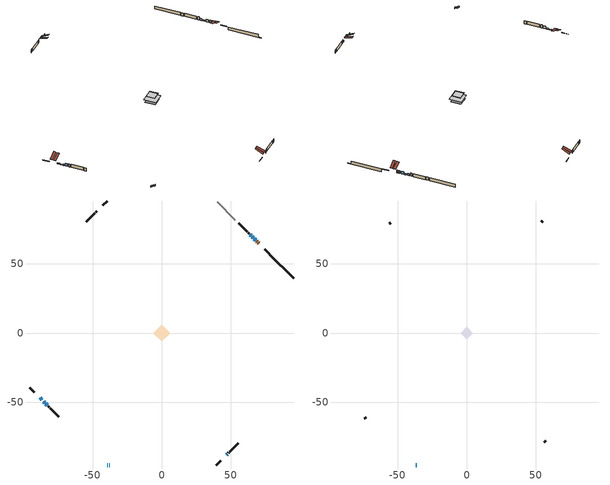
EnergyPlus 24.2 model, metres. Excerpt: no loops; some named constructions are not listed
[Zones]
conditioned space
 floor othersidecoefficients (Floor1 construction): -3.22,0 0,3.22 3.22,0 0,-3.22 z1.08
 floor adiabatic (AdiabaticFloorConstruction): -6.15,0 0,6.15 6.15,0 0,-6.15 z1.08
 floor foundation (Slab1 construction): -5.24,0 0,5.24 5.24,0 0,-5.24 z-1.28
 wall outside (RimJoist1 construction): 39.58,-95.56 42.81,-92.34 / -95.56,-39.58 -92.34,-42.81 / -39.58,95.56 -42.81,92.34 / 77.69,57.46 74.46,60.69 z1.08:1.38
 wall outside (AdiabaticWallConstruction 1): 70.27,64.88 69.89,65.26 / 69.23,65.92 68.72,66.43 z1.08:3.11
 wall outside (AdiabaticWallConstruction): -39.59,-95.56 -38.92,-95.56 / -37.99,-95.56 -37.73,-95.56 z1.08:2.3; -88.14,-47.01 -86.85,-48.3 / -85.32,-49.83 -84.67,-50.47 z1.08:2; -86.19,-48.96 -85.98,-49.17 z1.08:1.42; 68.06,67.08 66.86,68.29 / -84.02,-51.13 -82.81,-52.34 z1.08:3.15; 66.2,68.95 65.38,69.77 z1.08:2.12; 47.01,-88.14 47.33,-87.82 z1.08:2.39; 64.72,70.42 63.9,71.24 z1.08:2.57
 wall outside (Wall1 construction): 47.99,-87.16 48.67,-86.48 / -82.15,-52.99 -81.47,-53.68 / -47.01,88.14 -47.69,87.46 / 63.25,71.9 62.57,72.58 z1.08:3.52
 wall outside (Wall2 construction): 49.33,-85.82 55.47,-79.67 / -80.82,-54.33 -74.67,-60.48 / -48.35,86.8 -54.49,80.65 / 61.91,73.24 55.76,79.39 z1.08:3.52
 wall foundation (FoundationWall1 construction): 78.35,56.8,-1.28 78.35,56.8,1.08 93.84,41.31,1.08 93.84,41.31,-0.96 95.56,39.58,-0.96 95.56,39.58,-1.28
 wall adiabatic (Wall5 construction): 53.38,81.77 40.24,94.91 z1.08:3.52
 window (WindowConstruction 5): -39.58,-95.56 -38.92,-95.56 z1.08:2.3
 window (WindowConstruction 8): -88.14,-47.01 -86.85,-48.3 z1.08:1.99
 window (WindowConstruction 9): -86.19,-48.96 -85.98,-49.17 z1.08:1.42
 window (WindowConstruction 6): -37.99,-95.56 -37.73,-95.56 z1.08:2.3
 window (WindowConstruction): 68.06,67.09 66.86,68.29 z1.08:3.15
 window (WindowConstruction 1): 66.2,68.95 65.38,69.77 z1.08:2.12
 window (WindowConstruction 2): 47.01,-88.14 47.33,-87.82 z1.08:2.39
 window (WindowConstruction 3): -85.32,-49.83 -84.68,-50.47 z1.08:1.99
 window (WindowConstruction 4): -84.02,-51.13 -82.81,-52.34 z1.08:3.15
 window (WindowConstruction 7): 64.72,70.43 63.9,71.24 z1.08:2.57
 door (Door): 70.26,64.88 69.89,65.26 z1.08:3.11
 door (Door 1): 69.23,65.92 68.72,66.43 z1.08:3.11
 ceiling adiabatic (AdiabaticFloorConstruction): 0,-6.15 6.15,0 0,6.15 -6.15,0 z1.08
attic - vented
 floor to conditioned space (Floor2 construction Reversed): -4.15,0 0,4.15 4.15,0 0,-4.15 z3.52
 floor to conditioned space (Floor3 construction Reversed): -4.42,0 0,4.42 4.42,0 0,-4.42 z3.52
 wall outside (AdiabaticWallConstruction): -36.81,-95.56 -36.27,-95.56 z1.08:2.3
 wall outside (Wall3 construction): 56.13,-79.02 57.2,-77.95 / -74.01,-61.14 -72.94,-62.21 / -55.15,80 -56.22,78.93 / 55.1,80.04 54.04,81.11 z1.08:3.52
 window (WindowConstruction 10): -36.8,-95.56 -36.27,-95.56 z1.08:2.3
 roof outside (Roof1 construction): 44.57,-90.58,3.52 40.64,-86.66,6.29 39.54,-87.75,6.29 43.47,-91.68,3.52; -90.58,-44.57,3.52 -86.66,-40.64,6.29 -87.75,-39.54,6.29 -91.68,-43.47,3.52; -44.57,90.58,3.52 -40.64,86.66,6.29 -39.54,87.75,6.29 -43.47,91.68,3.52; 72.71,62.44,3.52 68.78,58.52,6.29 69.88,57.42,6.29 73.8,61.35,3.52
 roof outside (Roof2 construction): 46.35,-88.8,3.52 42.07,-84.52,5.54 40.95,-85.65,5.54 45.22,-89.92,3.52; -88.8,-46.35,3.52 -84.52,-42.07,5.54 -85.65,-40.95,5.54 -89.92,-45.22,3.52; -46.35,88.8,3.52 -42.07,84.52,5.54 -40.95,85.65,5.54 -45.22,89.92,3.52; 70.92,64.23,3.52 66.64,59.95,5.54 67.77,58.82,5.54 72.05,63.1,3.52
[Material] Roughness=Rough; Thermal Absorptance=0.9
Name | Thickness {m} | Conductivity {W/m-K} | Density {kg/m3} | Specific Heat {J/kg-K} | Solar Absorptance | Visible Absorptance
ceiling loosefill ins | 0.254 | 0.0480833 | 16.02 | 1046.75 | 0.7 | 0.7
ceiling stud and cavity | 0.1397 | 0.200853 | 65.682 | 1177.47 | 0.7 | 0.7
ceiling stud and cavity 1 | 0.1397 | 0.392753 | 65.682 | 1177.47 | 0.7 | 0.7
gypsum board | 0.0127 | 0.160291 | 801 | 837.4 | 0.6 | 0.6
[Construction]
Floor2 construction: ceiling loosefill ins, ceiling stud and cavity, gypsum board
Floor3 construction: ceiling loosefill ins, ceiling stud and cavity 1, gypsum board
[Schedule:Day:Interval]
interior lighting schedule day: No, 01:00, 0.108182, 04:00, 0.0901515, 05:00, 0.0991667, 06:00, 0.162273, 07:00, 0.270455, 08:00, 0.342576, 10:00, 0.369621, 11:00, 0.351591, 12:00, 0.333561, 13:00, 0.324545, 14:00, 0.31553, 15:00, 0.333561, 16:00, 0.369621, 17:00, 0.450758, 18:00, 0.585985, 19:00, 0.775303, 20:00, 0.955606, 21:00, 0.991667, 22:00, 0.712197, 23:00, 0.360606, 24:00, 0.162273
interior lighting schedule day 1: No, 01:00, 0.100909, 04:00, 0.0840909, 05:00, 0.0925, 06:00, 0.151364, 07:00, 0.252273, 08:00, 0.319545, 10:00, 0.344773, 11:00, 0.327955, 12:00, 0.311136, 13:00, 0.302727, 14:00, 0.294318, 15:00, 0.311136, 16:00, 0.344773, 17:00, 0.420455, 18:00, 0.546591, 19:00, 0.723182, 20:00, 0.891364, 21:00, 0.925, 22:00, 0.664318, 23:00, 0.336364, 24:00, 0.151364
interior lighting schedule day 2: No, 01:00, 0.0927273, 04:00, 0.0772727, 05:00, 0.085, 06:00, 0.139091, 07:00, 0.231818, 08:00, 0.293636, 10:00, 0.316818, 11:00, 0.301364, 12:00, 0.285909, 13:00, 0.278182, 14:00, 0.270455, 15:00, 0.285909, 16:00, 0.316818, 17:00, 0.386364, 18:00, 0.502273, 19:00, 0.664545, 20:00, 0.819091, 21:00, 0.85, 22:00, 0.610455, 23:00, 0.309091, 24:00, 0.139091
interior lighting schedule day 3: No, 01:00, 0.0845455, 04:00, 0.0704545, 05:00, 0.0775, 06:00, 0.126818, 07:00, 0.211364, 08:00, 0.267727, 10:00, 0.288864, 11:00, 0.274773, 12:00, 0.260682, 13:00, 0.253636, 14:00, 0.246591, 15:00, 0.260682, 16:00, 0.288864, 17:00, 0.352273, 18:00, 0.457955, 19:00, 0.605909, 20:00, 0.746818, 21:00, 0.775, 22:00, 0.556591, 23:00, 0.281818, 24:00, 0.126818
interior lighting schedule day 4: No, 01:00, 0.0763636, 04:00, 0.0636364, 05:00, 0.07, 06:00, 0.114545, 07:00, 0.190909, 08:00, 0.241818, 10:00, 0.260909, 11:00, 0.248182, 12:00, 0.235455, 13:00, 0.229091, 14:00, 0.222727, 15:00, 0.235455, 16:00, 0.260909, 17:00, 0.318182, 18:00, 0.413636, 19:00, 0.547273, 20:00, 0.674545, 21:00, 0.7, 22:00, 0.502727, 23:00, 0.254545, 24:00, 0.114545
interior lighting schedule day 5: No, 01:00, 0.0727273, 04:00, 0.0606061, 05:00, 0.0666667, 06:00, 0.109091, 07:00, 0.181818, 08:00, 0.230303, 10:00, 0.248485, 11:00, 0.236364, 12:00, 0.224242, 13:00, 0.218182, 14:00, 0.212121, 15:00, 0.224242, 16:00, 0.248485, 17:00, 0.30303, 18:00, 0.393939, 19:00, 0.521212, 20:00, 0.642424, 21:00, 0.666667, 22:00, 0.478788, 23:00, 0.242424, 24:00, 0.109091
interior lighting schedule day 6: No, 01:00, 0.0745455, 04:00, 0.0621212, 05:00, 0.0683333, 06:00, 0.111818, 07:00, 0.186364, 08:00, 0.236061, 10:00, 0.254697, 11:00, 0.242273, 12:00, 0.229848, 13:00, 0.223636, 14:00, 0.217424, 15:00, 0.229848, 16:00, 0.254697, 17:00, 0.310606, 18:00, 0.403788, 19:00, 0.534242, 20:00, 0.658485, 21:00, 0.683333, 22:00, 0.490758, 23:00, 0.248485, 24:00, 0.111818
interior lighting schedule day 7: No, 01:00, 0.08, 04:00, 0.0666667, 05:00, 0.0733333, 06:00, 0.12, 07:00, 0.2, 08:00, 0.253333, 10:00, 0.273333, 11:00, 0.26, 12:00, 0.246667, 13:00, 0.24, 14:00, 0.233333, 15:00, 0.246667, 16:00, 0.273333, 17:00, 0.333333, 18:00, 0.433333, 19:00, 0.573333, 20:00, 0.706667, 21:00, 0.733333, 22:00, 0.526667, 23:00, 0.266667, 24:00, 0.12
interior lighting schedule day 8: No, 01:00, 0.0890909, 04:00, 0.0742424, 05:00, 0.0816667, 06:00, 0.133636, 07:00, 0.222727, 08:00, 0.282121, 10:00, 0.304394, 11:00, 0.289545, 12:00, 0.274697, 13:00, 0.267273, 14:00, 0.259848, 15:00, 0.274697, 16:00, 0.304394, 17:00, 0.371212, 18:00, 0.482576, 19:00, 0.638485, 20:00, 0.78697, 21:00, 0.816667, 22:00, 0.586515, 23:00, 0.29697, 24:00, 0.133636
interior lighting schedule day 9: No, 01:00, 0.0972727, 04:00, 0.0810606, 05:00, 0.0891667, 06:00, 0.145909, 07:00, 0.243182, 08:00, 0.30803, 10:00, 0.332348, 11:00, 0.316136, 12:00, 0.299924, 13:00, 0.291818, 14:00, 0.283712, 15:00, 0.299924, 16:00, 0.332348, 17:00, 0.405303, 18:00, 0.526894, 19:00, 0.697121, 20:00, 0.859242, 21:00, 0.891667, 22:00, 0.640379, 23:00, 0.324242, 24:00, 0.145909
interior lighting schedule day 10: No, 01:00, 0.105455, 04:00, 0.0878788, 05:00, 0.0966667, 06:00, 0.158182, 07:00, 0.263636, 08:00, 0.333939, 10:00, 0.360303, 11:00, 0.342727, 12:00, 0.325152, 13:00, 0.316364, 14:00, 0.307576, 15:00, 0.325152, 16:00, 0.360303, 17:00, 0.439394, 18:00, 0.571212, 19:00, 0.755758, 20:00, 0.931515, 21:00, 0.966667, 22:00, 0.694242, 23:00, 0.351515, 24:00, 0.158182
interior lighting schedule day 11: No, 01:00, 0.109091, 04:00, 0.0909091, 05:00, 0.1, 06:00, 0.163636, 07:00, 0.272727, 08:00, 0.345455, 10:00, 0.372727, 11:00, 0.354545, 12:00, 0.336364, 13:00, 0.327273, 14:00, 0.318182, 15:00, 0.336364, 16:00, 0.372727, 17:00, 0.454545, 18:00, 0.590909, 19:00, 0.781818, 20:00, 0.963636, 21:00, 1, 22:00, 0.718182, 23:00, 0.363636, 24:00, 0.163636
interior lighting schedule default day; occupants schedule default day; clothes dryer schedule default day; cooking range schedule default day; mech vent bath fan 0 schedule default day; mech vent bath fan 1 schedule default day; mech vent range fan 0 schedule default day; misc plug loads schedule default day; general water use schedule default day; heating setpoint default day; cooling setpoint default day; clothes dryer exhaust 0 schedule default day; cooling season schedule day; cooling season schedule day 2; cooling season schedule default day; exterior lighting schedule default day; natural vent schedule default day: No, 24:00, 0
occupants schedule day: No, 05:00, 0.426829, 06:00, 0.719512, 07:00, 1, 08:00, 0.670732, 09:00, 0.329268, 14:00, 0.170732, 15:00, 0.231707, 16:00, 0.329268, 17:00, 0.5, 18:00, 0.670732, 19:00, 0.829268, 21:00, 1, 22:00, 0.853659, 23:00, 0.646341, 24:00, 0.426829
clothes dryer schedule day; clothes dryer exhaust 0 schedule day: No, 01:00, 0.123457, 02:00, 0.0740741, 03:00, 0.0493827, 04:00, 0.0246914, 05:00, 0.0493827, 06:00, 0.0740741, 07:00, 0.197531, 08:00, 0.395062, 09:00, 0.592593, 10:00, 0.839506, 11:00, 0.962963, 12:00, 1, 13:00, 0.91358, 14:00, 0.82716, 15:00, 0.716049, 16:00, 0.753086, 17:00, 0.679012, 18:00, 0.666667, 20:00, 0.62963, 21:00, 0.641975, 22:00, 0.666667, 23:00, 0.54321, 24:00, 0.296296
cooking range schedule day: No, 05:00, 0.0597015, 06:00, 0.11194, 07:00, 0.171642, 08:00, 0.291045, 11:00, 0.343284, 12:00, 0.402985, 13:00, 0.462687, 14:00, 0.343284, 15:00, 0.291045, 16:00, 0.402985, 17:00, 0.567164, 18:00, 1, 19:00, 0.850746, 20:00, 0.432836, 21:00, 0.291045, 22:00, 0.231343, 23:00, 0.171642, 24:00, 0.11194
mech vent bath fan 0 schedule day; mech vent bath fan 1 schedule day: No, 07:00, 0, 08:00, 1, 09:00, 0.2, 24:00, 0
mech vent range fan 0 schedule day: No, 18:00, 0, 19:00, 1, 20:00, 0.2, 24:00, 0
misc plug loads schedule day: No, 06:00, 0.705882, 07:00, 0.745098, 08:00, 0.803922, 15:00, 0.823529, 16:00, 0.862745, 17:00, 0.921569, 18:00, 0.980392, 19:00, 1, 20:00, 0.980392, 21:00, 0.941176, 22:00, 0.862745, 23:00, 0.784314, 24:00, 0.72549
general water use schedule day: No, 01:00, 0.315068, 03:00, 0.287671, 04:00, 0.342466, 05:00, 0.369863, 06:00, 0.520548, 07:00, 0.60274, 08:00, 0.534247, 10:00, 0.506849, 11:00, 0.465753, 14:00, 0.479452, 15:00, 0.534247, 16:00, 0.589041, 17:00, 0.69863, 18:00, 0.876712, 19:00, 0.890411, 20:00, 0.986301, 21:00, 1, 22:00, 0.863014, 23:00, 0.616438, 24:00, 0.465753
heating setpoint day: No, 07:00, 18, 23:00, 21, 24:00, 18
cooling setpoint day: No, 24:00, 25
cooling season schedule day 1: No, 24:00, 1
exterior lighting schedule day: No, 01:00, 0.566667, 03:00, 0.524167, 05:00, 0.495833, 06:00, 0.5525, 07:00, 0.623333, 08:00, 0.580833, 09:00, 0.439167, 10:00, 0.354167, 12:00, 0.34, 13:00, 0.354167, 14:00, 0.396667, 15:00, 0.425, 16:00, 0.495833, 17:00, 0.623333, 18:00, 0.793333, 19:00, 0.906667, 20:00, 0.963333, 21:00, 0.991667, 22:00, 0.920833, 23:00, 0.793333, 24:00, 0.665833
exterior lighting schedule day 1: No, 01:00, 0.528571, 03:00, 0.488929, 05:00, 0.4625, 06:00, 0.515357, 07:00, 0.581429, 08:00, 0.541786, 09:00, 0.409643, 10:00, 0.330357, 12:00, 0.317143, 13:00, 0.330357, 14:00, 0.37, 15:00, 0.396429, 16:00, 0.4625, 17:00, 0.581429, 18:00, 0.74, 19:00, 0.845714, 20:00, 0.898571, 21:00, 0.925, 22:00, 0.858929, 23:00, 0.74, 24:00, 0.621071
exterior lighting schedule day 10: No, 01:00, 0.552381, 03:00, 0.510952, 05:00, 0.483333, 06:00, 0.538571, 07:00, 0.607619, 08:00, 0.56619, 09:00, 0.428095, 10:00, 0.345238, 12:00, 0.331429, 13:00, 0.345238, 14:00, 0.386667, 15:00, 0.414286, 16:00, 0.483333, 17:00, 0.607619, 18:00, 0.773333, 19:00, 0.88381, 20:00, 0.939048, 21:00, 0.966667, 22:00, 0.897619, 23:00, 0.773333, 24:00, 0.649048
exterior lighting schedule day 11: No, 01:00, 0.571429, 03:00, 0.528571, 05:00, 0.5, 06:00, 0.557143, 07:00, 0.628571, 08:00, 0.585714, 09:00, 0.442857, 10:00, 0.357143, 12:00, 0.342857, 13:00, 0.357143, 14:00, 0.4, 15:00, 0.428571, 16:00, 0.5, 17:00, 0.628571, 18:00, 0.8, 19:00, 0.914286, 20:00, 0.971429, 21:00, 1, 22:00, 0.928571, 23:00, 0.8, 24:00, 0.671429
exterior lighting schedule day 2: No, 01:00, 0.485714, 03:00, 0.449286, 05:00, 0.425, 06:00, 0.473571, 07:00, 0.534286, 08:00, 0.497857, 09:00, 0.376429, 10:00, 0.303571, 12:00, 0.291429, 13:00, 0.303571, 14:00, 0.34, 15:00, 0.364286, 16:00, 0.425, 17:00, 0.534286, 18:00, 0.68, 19:00, 0.777143, 20:00, 0.825714, 21:00, 0.85, 22:00, 0.789286, 23:00, 0.68, 24:00, 0.570714
exterior lighting schedule day 3: No, 01:00, 0.442857, 03:00, 0.409643, 05:00, 0.3875, 06:00, 0.431786, 07:00, 0.487143, 08:00, 0.453929, 09:00, 0.343214, 10:00, 0.276786, 12:00, 0.265714, 13:00, 0.276786, 14:00, 0.31, 15:00, 0.332143, 16:00, 0.3875, 17:00, 0.487143, 18:00, 0.62, 19:00, 0.708571, 20:00, 0.752857, 21:00, 0.775, 22:00, 0.719643, 23:00, 0.62, 24:00, 0.520357
exterior lighting schedule day 4: No, 01:00, 0.4, 03:00, 0.37, 05:00, 0.35, 06:00, 0.39, 07:00, 0.44, 08:00, 0.41, 09:00, 0.31, 10:00, 0.25, 12:00, 0.24, 13:00, 0.25, 14:00, 0.28, 15:00, 0.3, 16:00, 0.35, 17:00, 0.44, 18:00, 0.56, 19:00, 0.64, 20:00, 0.68, 21:00, 0.7, 22:00, 0.65, 23:00, 0.56, 24:00, 0.47
exterior lighting schedule day 5: No, 01:00, 0.380952, 03:00, 0.352381, 05:00, 0.333333, 06:00, 0.371429, 07:00, 0.419048, 08:00, 0.390476, 09:00, 0.295238, 10:00, 0.238095, 12:00, 0.228571, 13:00, 0.238095, 14:00, 0.266667, 15:00, 0.285714, 16:00, 0.333333, 17:00, 0.419048, 18:00, 0.533333, 19:00, 0.609524, 20:00, 0.647619, 21:00, 0.666667, 22:00, 0.619048, 23:00, 0.533333, 24:00, 0.447619
exterior lighting schedule day 6: No, 01:00, 0.390476, 03:00, 0.36119, 05:00, 0.341667, 06:00, 0.380714, 07:00, 0.429524, 08:00, 0.400238, 09:00, 0.302619, 10:00, 0.244048, 12:00, 0.234286, 13:00, 0.244048, 14:00, 0.273333, 15:00, 0.292857, 16:00, 0.341667, 17:00, 0.429524, 18:00, 0.546667, 19:00, 0.624762, 20:00, 0.66381, 21:00, 0.683333, 22:00, 0.634524, 23:00, 0.546667, 24:00, 0.45881
exterior lighting schedule day 7: No, 01:00, 0.419048, 03:00, 0.387619, 05:00, 0.366667, 06:00, 0.408571, 07:00, 0.460952, 08:00, 0.429524, 09:00, 0.324762, 10:00, 0.261905, 12:00, 0.251429, 13:00, 0.261905, 14:00, 0.293333, 15:00, 0.314286, 16:00, 0.366667, 17:00, 0.460952, 18:00, 0.586667, 19:00, 0.670476, 20:00, 0.712381, 21:00, 0.733333, 22:00, 0.680952, 23:00, 0.586667, 24:00, 0.492381
exterior lighting schedule day 8: No, 01:00, 0.466667, 03:00, 0.431667, 05:00, 0.408333, 06:00, 0.455, 07:00, 0.513333, 08:00, 0.478333, 09:00, 0.361667, 10:00, 0.291667, 12:00, 0.28, 13:00, 0.291667, 14:00, 0.326667, 15:00, 0.35, 16:00, 0.408333, 17:00, 0.513333, 18:00, 0.653333, 19:00, 0.746667, 20:00, 0.793333, 21:00, 0.816667, 22:00, 0.758333, 23:00, 0.653333, 24:00, 0.548333
exterior lighting schedule day 9: No, 01:00, 0.509524, 03:00, 0.47131, 05:00, 0.445833, 06:00, 0.496786, 07:00, 0.560476, 08:00, 0.522262, 09:00, 0.394881, 10:00, 0.318452, 12:00, 0.305714, 13:00, 0.318452, 14:00, 0.356667, 15:00, 0.382143, 16:00, 0.445833, 17:00, 0.560476, 18:00, 0.713333, 19:00, 0.815238, 20:00, 0.86619, 21:00, 0.891667, 22:00, 0.827976, 23:00, 0.713333, 24:00, 0.59869
[Schedule:Week:Daily]
heating setpoint Week Rule - Jan1-Dec31: heating setpoint day, heating setpoint day, heating setpoint day, heating setpoint day, heating setpoint day, heating setpoint day, heating setpoint day, heating setpoint default day, heating setpoint default day, heating setpoint default day, heating setpoint default day, heating setpoint default day
exterior lighting schedule Week Rule - Jul1-Jul28: exterior lighting schedule day 6, exterior lighting schedule day 6, exterior lighting schedule day 6, exterior lighting schedule day 6, exterior lighting schedule day 6, exterior lighting schedule day 6, exterior lighting schedule day 6, exterior lighting schedule default day, exterior lighting schedule default day, exterior lighting schedule default day, exterior lighting schedule default day, exterior lighting schedule default day
exterior lighting schedule Week Rule - Jul29-Aug4: exterior lighting schedule day 6, exterior lighting schedule day 6, exterior lighting schedule day 6, exterior lighting schedule day 7, exterior lighting schedule day 7, exterior lighting schedule day 7, exterior lighting schedule day 7, exterior lighting schedule default day, exterior lighting schedule default day, exterior lighting schedule default day, exterior lighting schedule default day, exterior lighting schedule default day
exterior lighting schedule Week Rule - Aug5-Aug25: exterior lighting schedule day 7, exterior lighting schedule day 7, exterior lighting schedule day 7, exterior lighting schedule day 7, exterior lighting schedule day 7, exterior lighting schedule day 7, exterior lighting schedule day 7, exterior lighting schedule default day, exterior lighting schedule default day, exterior lighting schedule default day, exterior lighting schedule default day, exterior lighting schedule default day
exterior lighting schedule Week Rule - Aug26-Sep1: exterior lighting schedule day 7, exterior lighting schedule day 7, exterior lighting schedule day 7, exterior lighting schedule day 7, exterior lighting schedule day 7, exterior lighting schedule day 7, exterior lighting schedule day 8, exterior lighting schedule default day, exterior lighting schedule default day, exterior lighting schedule default day, exterior lighting schedule default day, exterior lighting schedule default day
exterior lighting schedule Week Rule - Sep2-Sep29: exterior lighting schedule day 8, exterior lighting schedule day 8, exterior lighting schedule day 8, exterior lighting schedule day 8, exterior lighting schedule day 8, exterior lighting schedule day 8, exterior lighting schedule day 8, exterior lighting schedule default day, exterior lighting schedule default day, exterior lighting schedule default day, exterior lighting schedule default day, exterior lighting schedule default day
exterior lighting schedule Week Rule - Sep30-Oct6: exterior lighting schedule day 8, exterior lighting schedule day 9, exterior lighting schedule day 9, exterior lighting schedule day 9, exterior lighting schedule day 9, exterior lighting schedule day 9, exterior lighting schedule day 9, exterior lighting schedule default day, exterior lighting schedule default day, exterior lighting schedule default day, exterior lighting schedule default day, exterior lighting schedule default day
exterior lighting schedule Week Rule - Oct7-Oct27: exterior lighting schedule day 9, exterior lighting schedule day 9, exterior lighting schedule day 9, exterior lighting schedule day 9, exterior lighting schedule day 9, exterior lighting schedule day 9, exterior lighting schedule day 9, exterior lighting schedule default day, exterior lighting schedule default day, exterior lighting schedule default day, exterior lighting schedule default day, exterior lighting schedule default day
exterior lighting schedule Week Rule - Oct28-Nov3: exterior lighting schedule day 9, exterior lighting schedule day 9, exterior lighting schedule day 9, exterior lighting schedule day 9, exterior lighting schedule day 10, exterior lighting schedule day 10, exterior lighting schedule day 10, exterior lighting schedule default day, exterior lighting schedule default day, exterior lighting schedule default day, exterior lighting schedule default day, exterior lighting schedule default day
exterior lighting schedule Week Rule - Nov4-Nov24: exterior lighting schedule day 10, exterior lighting schedule day 10, exterior lighting schedule day 10, exterior lighting schedule day 10, exterior lighting schedule day 10, exterior lighting schedule day 10, exterior lighting schedule day 10, exterior lighting schedule default day, exterior lighting schedule default day, exterior lighting schedule default day, exterior lighting schedule default day, exterior lighting schedule default day
exterior lighting schedule Week Rule - Nov25-Dec1: exterior lighting schedule day 10, exterior lighting schedule day 10, exterior lighting schedule day 10, exterior lighting schedule day 10, exterior lighting schedule day 10, exterior lighting schedule day 10, exterior lighting schedule day 11, exterior lighting schedule default day, exterior lighting schedule default day, exterior lighting schedule default day, exterior lighting schedule default day, exterior lighting schedule default day
exterior lighting schedule Week Rule - Dec2-Dec31: exterior lighting schedule day 11, exterior lighting schedule day 11, exterior lighting schedule day 11, exterior lighting schedule day 11, exterior lighting schedule day 11, exterior lighting schedule day 11, exterior lighting schedule day 11, exterior lighting schedule default day, exterior lighting schedule default day, exterior lighting schedule default day, exterior lighting schedule default day, exterior lighting schedule default day
natural vent schedule Week Rule - Jan1-Dec31: natural vent schedule default day, natural vent schedule default day, natural vent schedule default day, natural vent schedule default day, natural vent schedule default day, natural vent schedule default day, natural vent schedule default day, natural vent schedule default day, natural vent schedule default day, natural vent schedule default day, natural vent schedule default day, natural vent schedule default day
